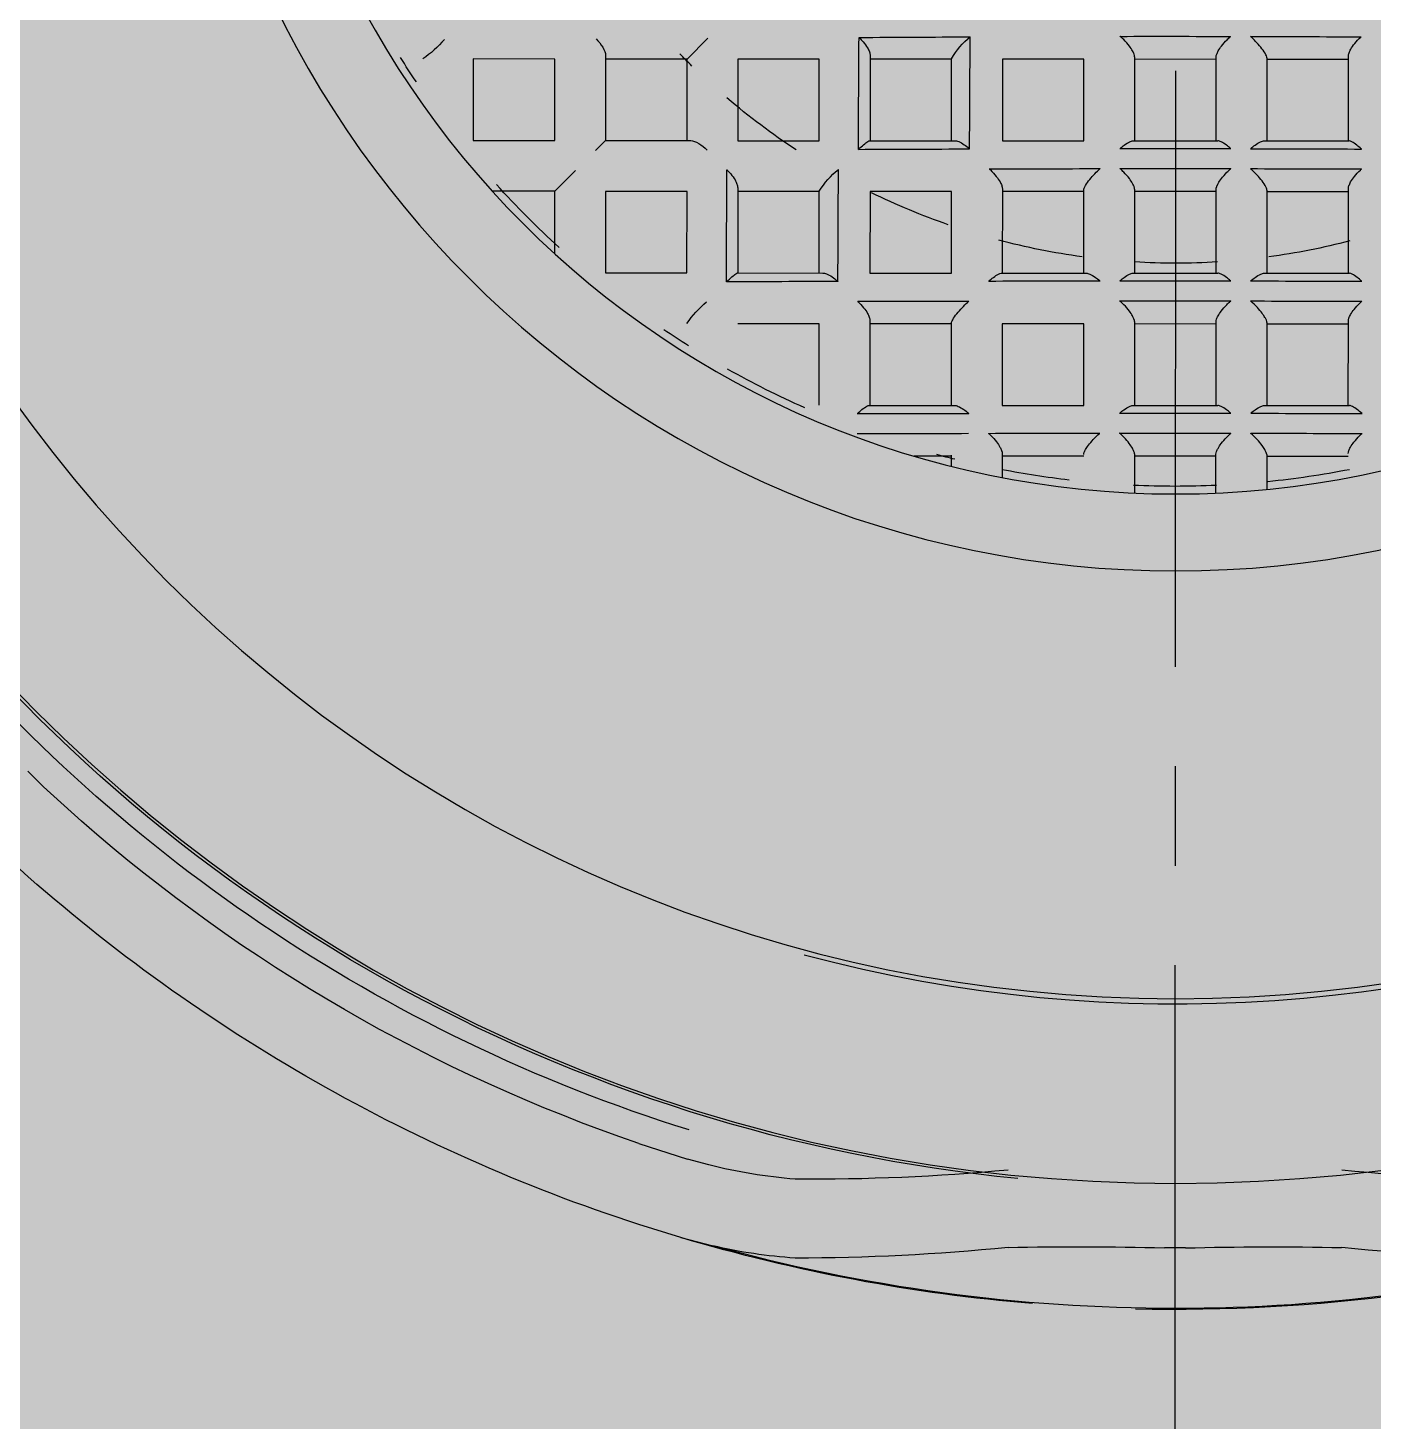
# Model space of a CAD drawing. Header units: millimetres. Extents: x 307301 to 459443, y -2888111 to -2805601.
# Drawn here: x 451690.31 to 451698.77, y -2883741.69 to -2883732.92 of the extents above; entities that cross this region are included whole.
import ezdxf

# ---------------------------------------------------------------- set-up
doc = ezdxf.new("R2010")
doc.units = ezdxf.units.MM
doc.header["$LTSCALE"] = 10
doc.header["$MEASUREMENT"] = 0
doc.linetypes.add('CENTER2', pattern=[1.125, 0.75, -0.125, 0.125, -0.125])
for name, color, linetype in [('$DDT_AUDIT_GENERATED_(131)', 7, 'Continuous'), ('$DDT_AUDIT_GENERATED_(159)', 7, 'Continuous'), ('$DDT_AUDIT_GENERATED_(15E)', 7, 'Continuous'), ('$DDT_AUDIT_GENERATED_(224)', 7, 'Continuous'), ('$DDT_AUDIT_GENERATED_(77)', 7, 'Continuous'), ('$DDT_AUDIT_GENERATED_(7E)', 7, 'Continuous'), ('$DDT_AUDIT_GENERATED_(901)', 7, 'Continuous'), ('$DDT_AUDIT_GENERATED_(E33)', 7, 'Continuous'), ('BMA  furniture', 6, 'Continuous'), ('Default', 7, 'Continuous'), ('Furniture - Plan', 3, 'Continuous')]:
    doc.layers.add(name, color=color, linetype=linetype)

# ---------------------------------------------------------------- blocks, each defined once
blk = doc.blocks.new('TUFTUFTU')
at = {"layer": 'Furniture - Plan', "ltscale": 0.01}
h = blk.add_hatch(color=250, dxfattribs=at)
h.dxf.hatch_style = 1
h.set_gradient(color1=(51, 51, 51), color2=(105, 105, 105), one_color=1, tint=0.41, name='INVCYLINDER')
edge = h.paths.add_edge_path()
edge.add_arc((1413476.938, -245799), 296.526, 0, 360)
at = {"layer": '$DDT_AUDIT_GENERATED_(131)', "color": 6, "linetype": 'Continuous'}
for radius, start, end in [(11.517, 326.0609, 327.886), (11.517, 312.3534, 317.9087), (11.517, 302.1611, 303.9939), (11.517, 293.9044, 299.3219), (11.517, 283.9561, 285.1285), (11.517, 259.0569, 264.2246), (11.517, 276.6842, 280.9188), (11.517, 267.4422, 272.6475), (20.547, 287.3387, 320.8192)]:
    blk.add_arc((1413476.938, -245799), radius, start, end, dxfattribs=at)
at = {"layer": '$DDT_AUDIT_GENERATED_(159)', "color": 6, "linetype": 'Continuous'}
for start, end in [(314.3366, 315.7705), (303.2509, 310.4188), (289.192, 296.0635), (255.4137, 262.2711), (277.7726, 284.8101), (266.5408, 273.3981)]:
    blk.add_arc((1413476.938, -245799), 8.71, start, end, dxfattribs=at)
at = {"layer": '$DDT_AUDIT_GENERATED_(15E)', "color": 3, "linetype": 'Continuous'}
for radius in [295.946, 295.558]:
    blk.add_circle((1413476.938, -245799), radius, dxfattribs=at)
at = {"layer": '$DDT_AUDIT_GENERATED_(224)', "color": 3, "linetype": 'Continuous'}
for radius in [300, 296.526, 296.132]:
    blk.add_circle((1413476.938, -245799), radius, dxfattribs=at)
at = {"layer": '$DDT_AUDIT_GENERATED_(77)', "color": 6, "linetype": 'Continuous'}
for radius in [20.285, 17.962, 12.581]:
    blk.add_circle((1413476.938, -245799), radius, dxfattribs=at)
for radius, start, end in [(18.03, 345.0261, 285.0261), (20.323, 275.605, 322.8974)]:
    blk.add_arc((1413476.938, -245799), radius, start, end, dxfattribs=at)
at = {"layer": '$DDT_AUDIT_GENERATED_(7E)', "color": 6, "linetype": 'Continuous'}
for p, q in [((1413491.185, -245814.297), (1413491.381, -245814.101)), ((1413491.185, -245814.297), (1413490.708, -245814.728)), ((1413483.693, -245818.783), (1413483.081, -245818.981)), ((1413482.813, -245819.053), (1413483.081, -245818.981)), ((1413483.165, -245819.967), (1413483.693, -245819.803)), ((1413483.165, -245819.967), (1413482.764, -245820.069))]:
    blk.add_line(p, q, dxfattribs=at)
for radius in [62.905, 61.937]:
    blk.add_circle((1413476.938, -245799), radius, dxfattribs=at)
for centre, radius, start, end in [((1413476.938, -245799), 20.904, 288.8514, 311.2007), ((1413476.938, -245799), 21.872, 287.9893, 312.0628), ((1413472.39, -245793.591), 25.647, 269.5077, 275.5017), ((1413481.482, -245793.587), 25.646, 264.5503, 270.5445), ((1413481.247, -245812.947), 6.303, 274.3562, 284.3815), ((1413476.938, -245799), 21.872, 253.5123, 271.3295), ((1413476.938, -245799), 21.86, 254.5973, 285.4548), ((1413475.725, -245861.539), 41.456, 88.4918, 91.2106), ((1413478.215, -245863.248), 43.166, 88.8954, 91.5065), ((1413476.938, -245799), 21.872, 274.7285, 286.5398), ((1413481.679, -245794.515), 25.71, 264.1255, 270.1068), ((1413481.345, -245814.166), 6.071, 273.5983, 283.5089), ((1413472.194, -245794.519), 25.71, 269.9453, 275.9266), ((1413476.938, -245798.226), 21.872, 269.6802, 270.3719)]:
    blk.add_arc(centre, radius, start, end, dxfattribs=at)
at = {"layer": '$DDT_AUDIT_GENERATED_(901)', "color": 6, "linetype": 'Continuous'}
for p, q in [((1413483.087, -245805.143), (1413482.825, -245804.881)), ((1413474.764, -245806.172), (1413474.764, -245805.105)), ((1413474.764, -245805.146), (1413475.79, -245805.146)), ((1413475.79, -245805.128), (1413475.79, -245806.172)), ((1413476.429, -245806.172), (1413476.428, -245805.115)), ((1413476.428, -245805.146), (1413477.454, -245805.145)), ((1413477.454, -245805.114), (1413477.455, -245806.171)), ((1413478.093, -245805.145), (1413479.119, -245805.144)), ((1413478.093, -245806.171), (1413478.093, -245805.145)), ((1413479.119, -245805.144), (1413479.119, -245806.17)), ((1413479.758, -245806.17), (1413479.757, -245805.137)), ((1413479.757, -245805.144), (1413480.783, -245805.144)), ((1413480.783, -245805.097), (1413480.784, -245806.17)), ((1413481.422, -245805.143), (1413482.448, -245805.143)), ((1413481.423, -245806.169), (1413481.422, -245805.143)), ((1413482.448, -245805.143), (1413482.448, -245806.169)), ((1413483.087, -245805.143), (1413484.112, -245805.142)), ((1413483.087, -245806.168), (1413483.087, -245805.143)), ((1413484.112, -245805.094), (1413484.113, -245806.168)), ((1413484.751, -245805.142), (1413485.777, -245805.141)), ((1413484.752, -245806.168), (1413484.751, -245805.142)), ((1413485.777, -245805.141), (1413485.778, -245806.167)), ((1413475.823, -245806.172), (1413474.753, -245806.172)), ((1413477.476, -245806.171), (1413476.407, -245806.172)), ((1413479.119, -245806.17), (1413478.093, -245806.171)), ((1413480.788, -245806.17), (1413479.717, -245806.17)), ((1413482.448, -245806.169), (1413481.423, -245806.169)), ((1413484.113, -245806.168), (1413483.039, -245806.168)), ((1413484.238, -245806.293), (1413484.113, -245806.168)), ((1413485.778, -245806.167), (1413484.752, -245806.168)), ((1413484.752, -245806.806), (1413484.49, -245806.545)), ((1413482.449, -245806.76), (1413482.449, -245807.833)), ((1413474.765, -245807.837), (1413474.764, -245806.772)), ((1413474.765, -245806.811), (1413475.79, -245806.811)), ((1413475.79, -245806.791), (1413475.791, -245807.836)), ((1413476.43, -245807.836), (1413476.429, -245806.781)), ((1413476.429, -245806.81), (1413477.455, -245806.81)), ((1413477.455, -245806.78), (1413477.455, -245807.836)), ((1413478.094, -245807.835), (1413478.094, -245806.79)), ((1413478.094, -245806.809), (1413479.119, -245806.809)), ((1413479.119, -245806.77), (1413479.12, -245807.835)), ((1413479.758, -245806.809), (1413480.784, -245806.808)), ((1413479.759, -245807.835), (1413479.758, -245806.809)), ((1413480.784, -245806.808), (1413480.785, -245807.834)), ((1413481.423, -245807.834), (1413481.423, -245806.804)), ((1413481.423, -245806.808), (1413482.449, -245806.807)), ((1413483.087, -245806.807), (1413484.113, -245806.807)), ((1413483.088, -245807.833), (1413483.087, -245806.807)), ((1413484.113, -245806.807), (1413484.114, -245807.833)), ((1413484.752, -245806.806), (1413485.539, -245806.806)), ((1413484.752, -245807.593), (1413484.752, -245806.806)), ((1413475.822, -245807.836), (1413474.751, -245807.837)), ((1413477.478, -245807.836), (1413476.407, -245807.836)), ((1413479.134, -245807.835), (1413478.063, -245807.835)), ((1413480.785, -245807.834), (1413479.759, -245807.835)), ((1413482.452, -245807.833), (1413481.379, -245807.834)), ((1413484.114, -245807.833), (1413483.088, -245807.833)), ((1413474.766, -245809.501), (1413474.765, -245808.439)), ((1413474.765, -245808.476), (1413475.791, -245808.475)), ((1413475.791, -245808.455), (1413475.792, -245809.501)), ((1413476.43, -245809.501), (1413476.43, -245808.446)), ((1413476.43, -245808.475), (1413477.456, -245808.474)), ((1413477.456, -245808.445), (1413477.456, -245809.5)), ((1413478.094, -245808.474), (1413479.12, -245808.474)), ((1413478.095, -245809.5), (1413478.094, -245808.474)), ((1413479.12, -245808.474), (1413479.121, -245809.499)), ((1413479.759, -245809.499), (1413479.759, -245808.461)), ((1413479.759, -245808.473), (1413480.785, -245808.473)), ((1413480.785, -245808.43), (1413480.785, -245809.499)), ((1413481.424, -245808.473), (1413482.449, -245808.472)), ((1413481.424, -245809.498), (1413481.424, -245808.473)), ((1413475.822, -245809.501), (1413474.75, -245809.501)), ((1413477.479, -245809.5), (1413476.407, -245809.501)), ((1413479.121, -245809.499), (1413478.095, -245809.5)), ((1413480.795, -245809.499), (1413479.722, -245809.499)), ((1413474.766, -245810.14), (1413475.792, -245810.14)), ((1413475.792, -245810.118), (1413475.792, -245810.56)), ((1413476.431, -245810.607), (1413476.431, -245810.111)), ((1413476.431, -245810.139), (1413477.456, -245810.139)), ((1413477.456, -245810.11), (1413477.457, -245810.606)), ((1413478.095, -245810.139), (1413479.121, -245810.138)), ((1413479.121, -245810.103), (1413479.121, -245810.411)), ((1413479.76, -245810.265), (1413479.76, -245810.124)), ((1413479.76, -245810.138), (1413480.229, -245810.138))]:
    blk.add_line(p, q, dxfattribs=at)
for centre, radius, start, end in [((1413477.613, -246317.738), 512.884, 90.18039, 90.33595), ((1413477.106, -246167.055), 362.199, 89.9161, 90.136), ((1412621.074, -245809.949), 858.465, 0.245407, 0.339537), ((1413470.159, -247602.689), 1797.851, 89.65697, 89.701513), ((1413478.889, -245805.636), 1.001, 29.8476, 50.5892), ((1412458.75, -245811.705), 1022.195, 0.304189, 0.383121), ((1413487.213, -245803.979), 1.411, 220.5105, 235.4572), ((1413477.533, -246502.245), 695.977, 90.126546, 90.241453), ((1413477.194, -246360.07), 553.802, 89.95392, 90.09819), ((1413474.294, -247273.112), 1466.849, 89.74077, 89.795413), ((1413477.531, -246539.989), 733.47, 90.119953, 90.229024), ((1413477.211, -246398.77), 592.25, 89.958571, 90.093534), ((1413477.019, -246539.968), 733.448, 89.82308, 89.932155), ((1412085.775, -245813.771), 1395.425, 0.239399, 0.297288), ((1413480.441, -245807.425), 1.162, 32.3198, 50.3959), ((1411694.667, -245816.083), 1787.943, 0.260784, 0.305924), ((1413477.562, -246777.662), 969.73, 90.09261, 90.175244), ((1413477.321, -246640.39), 832.457, 89.977948, 90.074158), ((1413477.205, -246777.677), 969.745, 89.876862, 89.959495), ((1413477.573, -246824.531), 1016.347, 90.089011, 90.167875), ((1413477.343, -246687.746), 879.562, 89.980511, 90.071595), ((1413475.974, -247404.115), 1595.933, 89.821736, 89.872022), ((1413481.927, -245809.27), 1.411, 34.5949, 49.5417), ((1413477.661, -247112.595), 1302.998, 90.073326, 90.134915), ((1413477.475, -246977.97), 1168.373, 89.991721, 90.060385), ((1413476.589, -247632.782), 1823.185, 89.863123, 89.907178), ((1413477.681, -247168.325), 1358.477, 90.071156, 90.130241), ((1413477.5, -247033.982), 1224.133, 89.993278, 90.058828), ((1413477.441, -247168.315), 1358.466, 89.921865, 89.98095), ((1413476.676, -247680.961), 1871.113, 89.869268, 89.9122)]:
    blk.add_arc(centre, radius, start, end, dxfattribs=at)
for points, knots in [([(1413474.764, -245805.105), (1413474.764, -245805.093), (1413474.761, -245805.079), (1413474.755, -245805.064), (1413474.75, -245805.049), (1413474.743, -245805.034), (1413474.734, -245805.018), (1413474.721, -245804.994), (1413474.704, -245804.97), (1413474.685, -245804.947), (1413474.662, -245804.918), (1413474.636, -245804.89), (1413474.609, -245804.866), (1413474.608, -245804.865), (1413474.607, -245804.864), (1413474.606, -245804.863)], [0, 0, 0, 0, 0.183182, 0.183182, 0.183182, 0.364326, 0.364326, 0.364326, 0.63811, 0.63811, 0.63811, 0.987958, 0.987958, 0.987958, 1, 1, 1, 1]), ([(1413475.79, -245805.128), (1413475.79, -245805.101), (1413475.826, -245805.044), (1413475.908, -245804.943), (1413475.954, -245804.896), (1413475.998, -245804.857)], [0, 0, 0, 0, 0.5, 0.5, 1, 1, 1, 1]), ([(1413476.428, -245805.115), (1413476.428, -245805.105), (1413476.426, -245805.093), (1413476.421, -245805.081), (1413476.417, -245805.068), (1413476.41, -245805.054), (1413476.402, -245805.04), (1413476.391, -245805.02), (1413476.377, -245804.999), (1413476.361, -245804.979), (1413476.34, -245804.951), (1413476.316, -245804.924), (1413476.292, -245804.899), (1413476.278, -245804.885), (1413476.263, -245804.871), (1413476.249, -245804.859), (1413476.248, -245804.858), (1413476.247, -245804.857), (1413476.246, -245804.856)], [0, 0, 0, 0, 0.151079, 0.151079, 0.151079, 0.300732, 0.300732, 0.300732, 0.51881, 0.51881, 0.51881, 0.818547, 0.818547, 0.818547, 0.989051, 0.989051, 0.989051, 1, 1, 1, 1]), ([(1413477.454, -245805.114), (1413477.454, -245805.105), (1413477.457, -245805.093), (1413477.461, -245805.08), (1413477.466, -245805.068), (1413477.472, -245805.054), (1413477.48, -245805.04), (1413477.492, -245805.02), (1413477.506, -245804.998), (1413477.521, -245804.978), (1413477.542, -245804.95), (1413477.566, -245804.923), (1413477.591, -245804.898), (1413477.605, -245804.884), (1413477.619, -245804.871), (1413477.633, -245804.858), (1413477.634, -245804.857), (1413477.635, -245804.856), (1413477.636, -245804.855)], [0, 0, 0, 0, 0.151079, 0.151079, 0.151079, 0.300732, 0.300732, 0.300732, 0.51881, 0.51881, 0.51881, 0.818547, 0.818547, 0.818547, 0.989051, 0.989051, 0.989051, 1, 1, 1, 1]), ([(1413480.922, -245804.87), (1413480.922, -245804.871), (1413480.921, -245804.872), (1413480.92, -245804.873), (1413480.902, -245804.889), (1413480.885, -245804.907), (1413480.87, -245804.926), (1413480.849, -245804.95), (1413480.831, -245804.976), (1413480.816, -245805.002), (1413480.806, -245805.018), (1413480.798, -245805.036), (1413480.792, -245805.052), (1413480.787, -245805.068), (1413480.783, -245805.084), (1413480.783, -245805.097)], [0, 0, 0, 0, 0.013003, 0.013003, 0.013003, 0.256763, 0.256763, 0.256763, 0.576735, 0.576735, 0.576735, 0.787133, 0.787133, 0.787133, 1, 1, 1, 1]), ([(1413474.6, -245806.274), (1413474.601, -245806.273), (1413474.602, -245806.272), (1413474.603, -245806.271), (1413474.622, -245806.255), (1413474.641, -245806.239), (1413474.658, -245806.225), (1413474.681, -245806.208), (1413474.702, -245806.193), (1413474.72, -245806.184), (1413474.733, -245806.177), (1413474.745, -245806.172), (1413474.753, -245806.172)], [0, 0, 0, 0, 0.013976, 0.013976, 0.013976, 0.321504, 0.321504, 0.321504, 0.711834, 0.711834, 0.711834, 1, 1, 1, 1]), ([(1413475.996, -245806.269), (1413475.995, -245806.268), (1413475.994, -245806.268), (1413475.993, -245806.267), (1413475.975, -245806.251), (1413475.957, -245806.237), (1413475.939, -245806.224), (1413475.915, -245806.207), (1413475.891, -245806.193), (1413475.869, -245806.183), (1413475.852, -245806.176), (1413475.836, -245806.172), (1413475.823, -245806.172)], [0, 0, 0, 0, 0.014954, 0.014954, 0.014954, 0.307284, 0.307284, 0.307284, 0.69736, 0.69736, 0.69736, 1, 1, 1, 1]), ([(1413476.245, -245806.269), (1413476.245, -245806.268), (1413476.246, -245806.267), (1413476.247, -245806.266), (1413476.265, -245806.251), (1413476.282, -245806.237), (1413476.299, -245806.225), (1413476.323, -245806.208), (1413476.346, -245806.193), (1413476.366, -245806.183), (1413476.382, -245806.176), (1413476.396, -245806.172), (1413476.407, -245806.172)], [0, 0, 0, 0, 0.0146, 0.0146, 0.0146, 0.296351, 0.296351, 0.296351, 0.697247, 0.697247, 0.697247, 1, 1, 1, 1]), ([(1413477.639, -245806.268), (1413477.638, -245806.267), (1413477.637, -245806.267), (1413477.636, -245806.266), (1413477.619, -245806.251), (1413477.602, -245806.237), (1413477.585, -245806.224), (1413477.561, -245806.207), (1413477.538, -245806.192), (1413477.517, -245806.183), (1413477.502, -245806.175), (1413477.487, -245806.171), (1413477.476, -245806.171)], [0, 0, 0, 0, 0.0146, 0.0146, 0.0146, 0.296351, 0.296351, 0.296351, 0.697247, 0.697247, 0.697247, 1, 1, 1, 1]), ([(1413479.717, -245806.17), (1413479.703, -245806.17), (1413479.686, -245806.174), (1413479.668, -245806.181), (1413479.646, -245806.19), (1413479.622, -245806.204), (1413479.599, -245806.22), (1413479.577, -245806.234), (1413479.556, -245806.251), (1413479.535, -245806.27), (1413479.534, -245806.271), (1413479.533, -245806.272), (1413479.532, -245806.272)], [0, 0, 0, 0, 0.289598, 0.289598, 0.289598, 0.65437, 0.65437, 0.65437, 0.985088, 0.985088, 0.985088, 1, 1, 1, 1]), ([(1413480.931, -245806.278), (1413480.93, -245806.277), (1413480.929, -245806.277), (1413480.928, -245806.276), (1413480.906, -245806.255), (1413480.884, -245806.236), (1413480.865, -245806.22), (1413480.845, -245806.203), (1413480.827, -245806.189), (1413480.812, -245806.18), (1413480.802, -245806.174), (1413480.793, -245806.17), (1413480.788, -245806.17)], [0, 0, 0, 0, 0.013311, 0.013311, 0.013311, 0.371992, 0.371992, 0.371992, 0.734773, 0.734773, 0.734773, 1, 1, 1, 1]), ([(1413474.764, -245806.772), (1413474.764, -245806.761), (1413474.762, -245806.747), (1413474.757, -245806.733), (1413474.751, -245806.719), (1413474.744, -245806.704), (1413474.736, -245806.688), (1413474.723, -245806.666), (1413474.707, -245806.642), (1413474.689, -245806.62), (1413474.667, -245806.591), (1413474.641, -245806.563), (1413474.614, -245806.538), (1413474.61, -245806.535), (1413474.606, -245806.531), (1413474.602, -245806.528), (1413474.601, -245806.527), (1413474.601, -245806.526), (1413474.6, -245806.525)], [0, 0, 0, 0, 0.173521, 0.173521, 0.173521, 0.345169, 0.345169, 0.345169, 0.602704, 0.602704, 0.602704, 0.939268, 0.939268, 0.939268, 0.988285, 0.988285, 0.988285, 1, 1, 1, 1]), ([(1413475.79, -245806.791), (1413475.79, -245806.763), (1413475.826, -245806.706), (1413475.906, -245806.607), (1413475.951, -245806.56), (1413475.996, -245806.521)], [0, 0, 0, 0, 0.5, 0.5, 1, 1, 1, 1]), ([(1413476.429, -245806.781), (1413476.429, -245806.771), (1413476.427, -245806.759), (1413476.422, -245806.747), (1413476.417, -245806.734), (1413476.411, -245806.721), (1413476.403, -245806.707), (1413476.392, -245806.687), (1413476.378, -245806.666), (1413476.363, -245806.646), (1413476.342, -245806.619), (1413476.318, -245806.592), (1413476.294, -245806.567), (1413476.279, -245806.552), (1413476.263, -245806.537), (1413476.247, -245806.523), (1413476.246, -245806.522), (1413476.245, -245806.521), (1413476.244, -245806.52)], [0, 0, 0, 0, 0.148561, 0.148561, 0.148561, 0.295756, 0.295756, 0.295756, 0.509003, 0.509003, 0.509003, 0.80311, 0.80311, 0.80311, 0.989148, 0.989148, 0.989148, 1, 1, 1, 1]), ([(1413477.455, -245806.78), (1413477.455, -245806.771), (1413477.457, -245806.759), (1413477.462, -245806.746), (1413477.466, -245806.734), (1413477.473, -245806.72), (1413477.481, -245806.707), (1413477.492, -245806.687), (1413477.506, -245806.666), (1413477.521, -245806.646), (1413477.542, -245806.618), (1413477.566, -245806.592), (1413477.59, -245806.567), (1413477.605, -245806.551), (1413477.621, -245806.536), (1413477.637, -245806.522), (1413477.638, -245806.521), (1413477.638, -245806.521), (1413477.639, -245806.52)], [0, 0, 0, 0, 0.148561, 0.148561, 0.148561, 0.295756, 0.295756, 0.295756, 0.509003, 0.509003, 0.509003, 0.80311, 0.80311, 0.80311, 0.989148, 0.989148, 0.989148, 1, 1, 1, 1]), ([(1413478.094, -245806.79), (1413478.094, -245806.762), (1413478.058, -245806.705), (1413477.978, -245806.606), (1413477.932, -245806.559), (1413477.888, -245806.52)], [0, 0, 0, 0, 0.5, 0.5, 1, 1, 1, 1]), ([(1413479.284, -245806.523), (1413479.283, -245806.524), (1413479.282, -245806.525), (1413479.281, -245806.525), (1413479.277, -245806.529), (1413479.273, -245806.533), (1413479.27, -245806.536), (1413479.243, -245806.561), (1413479.217, -245806.589), (1413479.195, -245806.618), (1413479.177, -245806.64), (1413479.161, -245806.664), (1413479.148, -245806.686), (1413479.14, -245806.702), (1413479.132, -245806.717), (1413479.127, -245806.731), (1413479.122, -245806.745), (1413479.119, -245806.759), (1413479.119, -245806.77)], [0, 0, 0, 0, 0.011715, 0.011715, 0.011715, 0.060732, 0.060732, 0.060732, 0.397296, 0.397296, 0.397296, 0.654831, 0.654831, 0.654831, 0.826479, 0.826479, 0.826479, 1, 1, 1, 1]), ([(1413482.584, -245806.536), (1413482.583, -245806.537), (1413482.582, -245806.538), (1413482.581, -245806.539), (1413482.566, -245806.554), (1413482.551, -245806.57), (1413482.537, -245806.587), (1413482.516, -245806.611), (1413482.497, -245806.637), (1413482.482, -245806.663), (1413482.472, -245806.68), (1413482.464, -245806.698), (1413482.458, -245806.714), (1413482.452, -245806.73), (1413482.449, -245806.746), (1413482.449, -245806.76)], [0, 0, 0, 0, 0.013205, 0.013205, 0.013205, 0.234096, 0.234096, 0.234096, 0.56363, 0.56363, 0.56363, 0.780538, 0.780538, 0.780538, 1, 1, 1, 1]), ([(1413474.596, -245807.937), (1413474.597, -245807.936), (1413474.598, -245807.935), (1413474.599, -245807.935), (1413474.617, -245807.918), (1413474.635, -245807.903), (1413474.653, -245807.89), (1413474.675, -245807.873), (1413474.697, -245807.858), (1413474.716, -245807.848), (1413474.73, -245807.841), (1413474.742, -245807.837), (1413474.751, -245807.837)], [0, 0, 0, 0, 0.014142, 0.014142, 0.014142, 0.312027, 0.312027, 0.312027, 0.706914, 0.706914, 0.706914, 1, 1, 1, 1]), ([(1413475.995, -245807.934), (1413475.994, -245807.933), (1413475.993, -245807.932), (1413475.992, -245807.931), (1413475.974, -245807.916), (1413475.956, -245807.901), (1413475.938, -245807.889), (1413475.914, -245807.872), (1413475.89, -245807.857), (1413475.868, -245807.848), (1413475.851, -245807.841), (1413475.835, -245807.836), (1413475.822, -245807.836)], [0, 0, 0, 0, 0.014924, 0.014924, 0.014924, 0.304806, 0.304806, 0.304806, 0.696698, 0.696698, 0.696698, 1, 1, 1, 1]), ([(1413476.244, -245807.933), (1413476.244, -245807.932), (1413476.245, -245807.932), (1413476.246, -245807.931), (1413476.264, -245807.916), (1413476.281, -245807.902), (1413476.298, -245807.889), (1413476.322, -245807.872), (1413476.345, -245807.857), (1413476.366, -245807.848), (1413476.381, -245807.841), (1413476.396, -245807.836), (1413476.407, -245807.836)], [0, 0, 0, 0, 0.014628, 0.014628, 0.014628, 0.296243, 0.296243, 0.296243, 0.696776, 0.696776, 0.696776, 1, 1, 1, 1]), ([(1413477.641, -245807.933), (1413477.641, -245807.932), (1413477.64, -245807.931), (1413477.639, -245807.93), (1413477.621, -245807.915), (1413477.604, -245807.901), (1413477.587, -245807.889), (1413477.563, -245807.871), (1413477.54, -245807.857), (1413477.519, -245807.847), (1413477.504, -245807.84), (1413477.489, -245807.836), (1413477.478, -245807.836)], [0, 0, 0, 0, 0.014628, 0.014628, 0.014628, 0.296243, 0.296243, 0.296243, 0.696776, 0.696776, 0.696776, 1, 1, 1, 1]), ([(1413478.063, -245807.835), (1413478.05, -245807.835), (1413478.034, -245807.84), (1413478.017, -245807.847), (1413477.995, -245807.856), (1413477.971, -245807.871), (1413477.947, -245807.888), (1413477.929, -245807.9), (1413477.911, -245807.915), (1413477.893, -245807.93), (1413477.892, -245807.931), (1413477.891, -245807.932), (1413477.89, -245807.933)], [0, 0, 0, 0, 0.303302, 0.303302, 0.303302, 0.695194, 0.695194, 0.695194, 0.985076, 0.985076, 0.985076, 1, 1, 1, 1]), ([(1413479.289, -245807.935), (1413479.288, -245807.934), (1413479.287, -245807.933), (1413479.286, -245807.932), (1413479.268, -245807.916), (1413479.25, -245807.901), (1413479.232, -245807.888), (1413479.21, -245807.871), (1413479.188, -245807.856), (1413479.169, -245807.846), (1413479.155, -245807.839), (1413479.143, -245807.835), (1413479.134, -245807.835)], [0, 0, 0, 0, 0.014142, 0.014142, 0.014142, 0.312027, 0.312027, 0.312027, 0.706914, 0.706914, 0.706914, 1, 1, 1, 1]), ([(1413481.379, -245807.834), (1413481.365, -245807.834), (1413481.348, -245807.838), (1413481.33, -245807.845), (1413481.308, -245807.853), (1413481.285, -245807.866), (1413481.262, -245807.882), (1413481.238, -245807.898), (1413481.214, -245807.917), (1413481.191, -245807.937), (1413481.19, -245807.938), (1413481.189, -245807.939), (1413481.188, -245807.94)], [0, 0, 0, 0, 0.279991, 0.279991, 0.279991, 0.629241, 0.629241, 0.629241, 0.985245, 0.985245, 0.985245, 1, 1, 1, 1]), ([(1413482.591, -245807.945), (1413482.59, -245807.944), (1413482.589, -245807.943), (1413482.589, -245807.943), (1413482.565, -245807.92), (1413482.542, -245807.9), (1413482.522, -245807.882), (1413482.503, -245807.866), (1413482.486, -245807.853), (1413482.473, -245807.844), (1413482.463, -245807.837), (1413482.456, -245807.833), (1413482.452, -245807.833)], [0, 0, 0, 0, 0.013084, 0.013084, 0.013084, 0.39311, 0.39311, 0.39311, 0.743636, 0.743636, 0.743636, 1, 1, 1, 1]), ([(1413474.765, -245808.439), (1413474.765, -245808.428), (1413474.762, -245808.415), (1413474.757, -245808.401), (1413474.753, -245808.387), (1413474.745, -245808.372), (1413474.737, -245808.357), (1413474.725, -245808.335), (1413474.709, -245808.312), (1413474.692, -245808.291), (1413474.67, -245808.262), (1413474.644, -245808.234), (1413474.618, -245808.209), (1413474.612, -245808.203), (1413474.605, -245808.197), (1413474.598, -245808.191), (1413474.597, -245808.19), (1413474.596, -245808.189), (1413474.596, -245808.188)], [0, 0, 0, 0, 0.167273, 0.167273, 0.167273, 0.332789, 0.332789, 0.332789, 0.579523, 0.579523, 0.579523, 0.906487, 0.906487, 0.906487, 0.9885, 0.9885, 0.9885, 1, 1, 1, 1]), ([(1413475.791, -245808.455), (1413475.791, -245808.447), (1413475.793, -245808.438), (1413475.797, -245808.427), (1413475.801, -245808.417), (1413475.807, -245808.405), (1413475.815, -245808.392), (1413475.824, -245808.375), (1413475.836, -245808.358), (1413475.85, -245808.34), (1413475.868, -245808.315), (1413475.889, -245808.291), (1413475.91, -245808.268), (1413475.937, -245808.239), (1413475.964, -245808.212), (1413475.992, -245808.188), (1413475.993, -245808.187), (1413475.994, -245808.186), (1413475.994, -245808.185)], [0, 0, 0, 0, 0.129049, 0.129049, 0.129049, 0.257259, 0.257259, 0.257259, 0.432473, 0.432473, 0.432473, 0.68013, 0.68013, 0.68013, 0.989883, 0.989883, 0.989883, 1, 1, 1, 1]), ([(1413476.43, -245808.446), (1413476.43, -245808.437), (1413476.427, -245808.425), (1413476.423, -245808.413), (1413476.418, -245808.4), (1413476.412, -245808.387), (1413476.404, -245808.373), (1413476.393, -245808.353), (1413476.379, -245808.333), (1413476.364, -245808.313), (1413476.343, -245808.286), (1413476.32, -245808.259), (1413476.296, -245808.235), (1413476.28, -245808.218), (1413476.263, -245808.202), (1413476.246, -245808.187), (1413476.245, -245808.186), (1413476.244, -245808.186), (1413476.244, -245808.185)], [0, 0, 0, 0, 0.146971, 0.146971, 0.146971, 0.292613, 0.292613, 0.292613, 0.502793, 0.502793, 0.502793, 0.793256, 0.793256, 0.793256, 0.98921, 0.98921, 0.98921, 1, 1, 1, 1]), ([(1413477.456, -245808.445), (1413477.456, -245808.436), (1413477.458, -245808.425), (1413477.463, -245808.412), (1413477.467, -245808.4), (1413477.474, -245808.386), (1413477.481, -245808.373), (1413477.492, -245808.353), (1413477.506, -245808.332), (1413477.521, -245808.313), (1413477.542, -245808.285), (1413477.565, -245808.258), (1413477.589, -245808.234), (1413477.606, -245808.217), (1413477.622, -245808.201), (1413477.639, -245808.187), (1413477.64, -245808.186), (1413477.641, -245808.185), (1413477.642, -245808.184)], [0, 0, 0, 0, 0.146971, 0.146971, 0.146971, 0.292613, 0.292613, 0.292613, 0.502793, 0.502793, 0.502793, 0.793256, 0.793256, 0.793256, 0.98921, 0.98921, 0.98921, 1, 1, 1, 1]), ([(1413479.759, -245808.461), (1413479.759, -245808.449), (1413479.749, -245808.428), (1413479.718, -245808.379), (1413479.698, -245808.353), (1413479.633, -245808.276), (1413479.584, -245808.227), (1413479.539, -245808.187)], [0, 0, 0, 0, 0.25, 0.25, 0.5, 0.5, 1, 1, 1, 1]), ([(1413480.94, -245808.19), (1413480.939, -245808.191), (1413480.938, -245808.192), (1413480.937, -245808.193), (1413480.911, -245808.217), (1413480.886, -245808.243), (1413480.864, -245808.27), (1413480.846, -245808.293), (1413480.829, -245808.318), (1413480.815, -245808.342), (1413480.806, -245808.357), (1413480.799, -245808.373), (1413480.793, -245808.389), (1413480.788, -245808.404), (1413480.785, -245808.418), (1413480.785, -245808.43)], [0, 0, 0, 0, 0.012191, 0.012191, 0.012191, 0.345656, 0.345656, 0.345656, 0.626474, 0.626474, 0.626474, 0.812184, 0.812184, 0.812184, 1, 1, 1, 1]), ([(1413474.593, -245809.601), (1413474.594, -245809.6), (1413474.595, -245809.599), (1413474.596, -245809.598), (1413474.614, -245809.582), (1413474.632, -245809.568), (1413474.649, -245809.555), (1413474.672, -245809.537), (1413474.694, -245809.523), (1413474.713, -245809.513), (1413474.728, -245809.506), (1413474.741, -245809.501), (1413474.75, -245809.501)], [0, 0, 0, 0, 0.014252, 0.014252, 0.014252, 0.306746, 0.306746, 0.306746, 0.70396, 0.70396, 0.70396, 1, 1, 1, 1]), ([(1413475.994, -245809.598), (1413475.993, -245809.597), (1413475.992, -245809.596), (1413475.991, -245809.596), (1413475.973, -245809.58), (1413475.955, -245809.566), (1413475.937, -245809.553), (1413475.913, -245809.536), (1413475.889, -245809.522), (1413475.867, -245809.513), (1413475.851, -245809.505), (1413475.835, -245809.501), (1413475.822, -245809.501)], [0, 0, 0, 0, 0.0149, 0.0149, 0.0149, 0.303312, 0.303312, 0.303312, 0.696338, 0.696338, 0.696338, 1, 1, 1, 1]), ([(1413476.243, -245809.598), (1413476.244, -245809.597), (1413476.245, -245809.596), (1413476.246, -245809.595), (1413476.263, -245809.58), (1413476.281, -245809.566), (1413476.298, -245809.554), (1413476.322, -245809.537), (1413476.345, -245809.522), (1413476.366, -245809.512), (1413476.381, -245809.505), (1413476.396, -245809.501), (1413476.407, -245809.501)], [0, 0, 0, 0, 0.014647, 0.014647, 0.014647, 0.296301, 0.296301, 0.296301, 0.696508, 0.696508, 0.696508, 1, 1, 1, 1]), ([(1413477.643, -245809.597), (1413477.642, -245809.596), (1413477.642, -245809.596), (1413477.641, -245809.595), (1413477.623, -245809.58), (1413477.606, -245809.566), (1413477.589, -245809.553), (1413477.565, -245809.536), (1413477.542, -245809.521), (1413477.521, -245809.512), (1413477.505, -245809.505), (1413477.491, -245809.5), (1413477.479, -245809.5)], [0, 0, 0, 0, 0.014647, 0.014647, 0.014647, 0.296301, 0.296301, 0.296301, 0.696508, 0.696508, 0.696508, 1, 1, 1, 1]), ([(1413479.722, -245809.499), (1413479.709, -245809.499), (1413479.692, -245809.503), (1413479.675, -245809.511), (1413479.653, -245809.52), (1413479.629, -245809.533), (1413479.605, -245809.55), (1413479.585, -245809.564), (1413479.565, -245809.579), (1413479.546, -245809.596), (1413479.545, -245809.597), (1413479.544, -245809.598), (1413479.543, -245809.599)], [0, 0, 0, 0, 0.297124, 0.297124, 0.297124, 0.675161, 0.675161, 0.675161, 0.985035, 0.985035, 0.985035, 1, 1, 1, 1]), ([(1413480.945, -245809.602), (1413480.944, -245809.601), (1413480.943, -245809.6), (1413480.942, -245809.599), (1413480.922, -245809.582), (1413480.903, -245809.565), (1413480.885, -245809.551), (1413480.863, -245809.534), (1413480.842, -245809.519), (1413480.825, -245809.51), (1413480.813, -245809.503), (1413480.802, -245809.499), (1413480.795, -245809.499)], [0, 0, 0, 0, 0.013794, 0.013794, 0.013794, 0.332699, 0.332699, 0.332699, 0.717117, 0.717117, 0.717117, 1, 1, 1, 1]), ([(1413474.766, -245810.105), (1413474.766, -245810.094), (1413474.763, -245810.081), (1413474.758, -245810.068), (1413474.754, -245810.054), (1413474.747, -245810.04), (1413474.738, -245810.025), (1413474.726, -245810.003), (1413474.711, -245809.981), (1413474.694, -245809.96), (1413474.672, -245809.931), (1413474.647, -245809.904), (1413474.622, -245809.879), (1413474.613, -245809.87), (1413474.604, -245809.862), (1413474.596, -245809.855), (1413474.595, -245809.854), (1413474.594, -245809.853), (1413474.593, -245809.852)], [0, 0, 0, 0, 0.162938, 0.162938, 0.162938, 0.324202, 0.324202, 0.324202, 0.563299, 0.563299, 0.563299, 0.883093, 0.883093, 0.883093, 0.988652, 0.988652, 0.988652, 1, 1, 1, 1]), ([(1413475.792, -245810.118), (1413475.792, -245810.111), (1413475.794, -245810.101), (1413475.798, -245810.09), (1413475.802, -245810.08), (1413475.808, -245810.067), (1413475.816, -245810.055), (1413475.825, -245810.038), (1413475.838, -245810.02), (1413475.851, -245810.002), (1413475.87, -245809.977), (1413475.891, -245809.952), (1413475.912, -245809.929), (1413475.938, -245809.901), (1413475.965, -245809.875), (1413475.991, -245809.852), (1413475.992, -245809.851), (1413475.993, -245809.85), (1413475.994, -245809.85)], [0, 0, 0, 0, 0.130615, 0.130615, 0.130615, 0.260342, 0.260342, 0.260342, 0.438697, 0.438697, 0.438697, 0.690382, 0.690382, 0.690382, 0.989825, 0.989825, 0.989825, 1, 1, 1, 1]), ([(1413476.431, -245810.111), (1413476.431, -245810.102), (1413476.428, -245810.09), (1413476.424, -245810.078), (1413476.419, -245810.066), (1413476.413, -245810.052), (1413476.405, -245810.039), (1413476.394, -245810.019), (1413476.38, -245809.999), (1413476.365, -245809.979), (1413476.345, -245809.952), (1413476.321, -245809.925), (1413476.298, -245809.901), (1413476.281, -245809.884), (1413476.263, -245809.867), (1413476.246, -245809.852), (1413476.245, -245809.851), (1413476.244, -245809.85), (1413476.243, -245809.849)], [0, 0, 0, 0, 0.145875, 0.145875, 0.145875, 0.290449, 0.290449, 0.290449, 0.498511, 0.498511, 0.498511, 0.786425, 0.786425, 0.786425, 0.989253, 0.989253, 0.989253, 1, 1, 1, 1]), ([(1413477.456, -245810.11), (1413477.456, -245810.101), (1413477.459, -245810.09), (1413477.463, -245810.077), (1413477.468, -245810.065), (1413477.474, -245810.052), (1413477.482, -245810.038), (1413477.493, -245810.019), (1413477.507, -245809.998), (1413477.522, -245809.979), (1413477.542, -245809.951), (1413477.565, -245809.925), (1413477.589, -245809.9), (1413477.606, -245809.883), (1413477.623, -245809.866), (1413477.641, -245809.851), (1413477.642, -245809.85), (1413477.643, -245809.849), (1413477.644, -245809.849)], [0, 0, 0, 0, 0.145875, 0.145875, 0.145875, 0.290449, 0.290449, 0.290449, 0.498511, 0.498511, 0.498511, 0.786425, 0.786425, 0.786425, 0.989253, 0.989253, 0.989253, 1, 1, 1, 1]), ([(1413478.095, -245810.117), (1413478.095, -245810.11), (1413478.093, -245810.1), (1413478.089, -245810.089), (1413478.085, -245810.079), (1413478.079, -245810.066), (1413478.071, -245810.054), (1413478.062, -245810.037), (1413478.049, -245810.019), (1413478.036, -245810.001), (1413478.017, -245809.976), (1413477.996, -245809.951), (1413477.975, -245809.928), (1413477.949, -245809.9), (1413477.922, -245809.874), (1413477.896, -245809.851), (1413477.895, -245809.85), (1413477.894, -245809.85), (1413477.893, -245809.849)], [0, 0, 0, 0, 0.130615, 0.130615, 0.130615, 0.260342, 0.260342, 0.260342, 0.438697, 0.438697, 0.438697, 0.690382, 0.690382, 0.690382, 0.989825, 0.989825, 0.989825, 1, 1, 1, 1]), ([(1413479.294, -245809.85), (1413479.293, -245809.851), (1413479.292, -245809.852), (1413479.291, -245809.852), (1413479.282, -245809.86), (1413479.274, -245809.868), (1413479.265, -245809.877), (1413479.24, -245809.901), (1413479.215, -245809.929), (1413479.193, -245809.958), (1413479.176, -245809.979), (1413479.161, -245810.001), (1413479.149, -245810.023), (1413479.14, -245810.038), (1413479.133, -245810.052), (1413479.129, -245810.066), (1413479.124, -245810.079), (1413479.121, -245810.092), (1413479.121, -245810.103)], [0, 0, 0, 0, 0.011348, 0.011348, 0.011348, 0.116907, 0.116907, 0.116907, 0.436701, 0.436701, 0.436701, 0.675798, 0.675798, 0.675798, 0.837062, 0.837062, 0.837062, 1, 1, 1, 1])]:
    blk.add_open_spline(points, degree=3, knots=knots, dxfattribs=at)
for points in [[(1413484.231, -245804.888), (1413484.167, -245804.954), (1413484.112, -245805.036), (1413484.112, -245805.094)], [(1413483.039, -245806.168), (1413482.981, -245806.169), (1413482.898, -245806.223), (1413482.833, -245806.287)], [(1413481.188, -245807.94), (1413481.66, -245807.942), (1413482.127, -245807.943), (1413482.591, -245807.945)]]:
    blk.add_open_spline(points, degree=3, dxfattribs=at)
at = {"layer": '$DDT_AUDIT_GENERATED_(E33)', "color": 6, "linetype": 'Continuous'}
blk.add_circle((1413476.938, -245799), 11.613, dxfattribs=at)
at = {"layer": 'Default', "color": 6, "linetype": 'CENTER2'}
blk.add_line((1413476.921, -245760.289), (1413476.956, -245837.711), dxfattribs=at)
blk = doc.blocks.new('SDTYTYT')
at = {"layer": 'Furniture - Plan', "color": 3, "xscale": 0.5000000000000486, "yscale": 0.5000000000000486, "zscale": 0.5000000000000486, "rotation": 180}
blk.add_blockref('TUFTUFTU', (925445.3989, -2867082.7135), dxfattribs=at)

msp = doc.modelspace()

# ---------------------------------------------------------------- block references
at = {"layer": 'BMA  furniture', "xscale": -1, "rotation": 180}
msp.add_blockref('SDTYTYT', (232990.601, -5627913.2632), dxfattribs=at)

doc.saveas('drawing.dxf')
